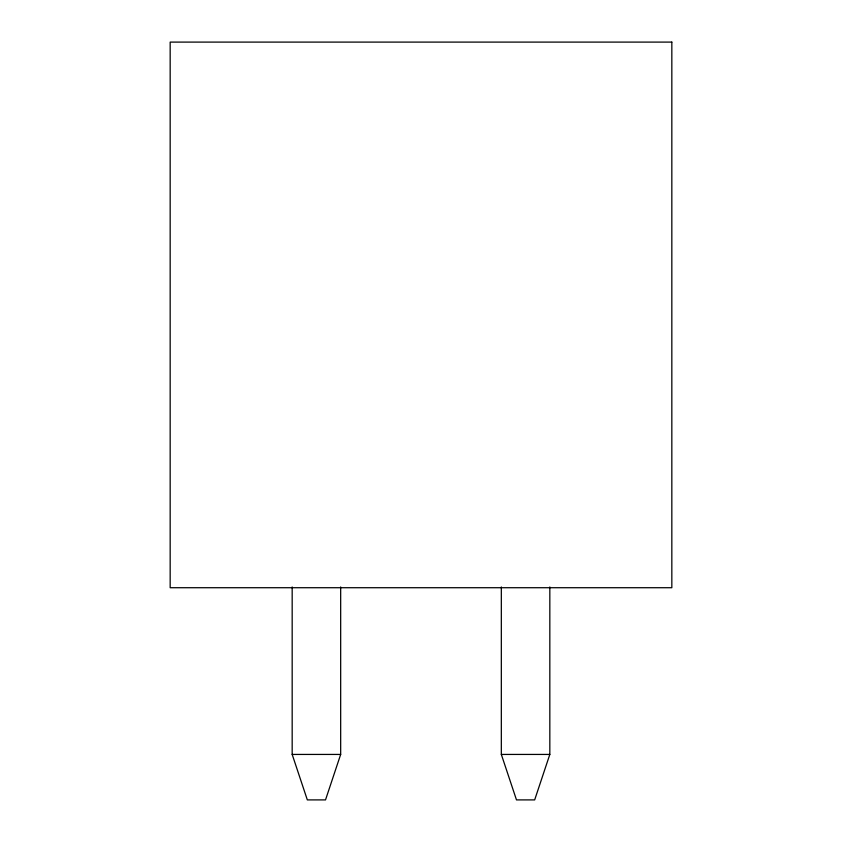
<?xml version="1.0" encoding="UTF-8"?>
<svg xmlns="http://www.w3.org/2000/svg" width="842" height="842" viewBox="0 0 842 842"><rect width="100%" height="100%" fill="white"/><g stroke="black" fill="none" stroke-linecap="round" stroke-linejoin="round"><path stroke-width="1.26" d="M340.673 586.948L340.673 754.432L325.517 799.9L307.33 799.9L292.174 754.432L292.174 586.948M549.826 586.948L549.826 754.432L534.67 799.9L516.483 799.9L501.327 754.432L501.327 586.948M292.174 754.432L340.673 754.432M501.327 754.432L549.826 754.432M671.832 42.1L170.168 42.1L170.168 587.716L671.832 587.716L671.832 42.1"/></g></svg>
